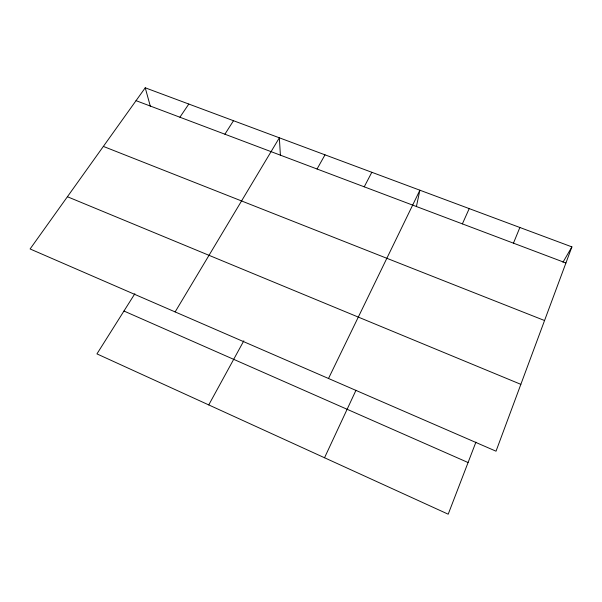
<?xml version="1.0" encoding="UTF-8"?>
<svg xmlns="http://www.w3.org/2000/svg" width="602" height="602" viewBox="0 0 602 602"><rect width="100%" height="100%" fill="white"/><g stroke="black" fill="none" stroke-linecap="round" stroke-linejoin="round"><path stroke-width="0.9" d="M416.388 206.629L419.887 190.209L328.511 378.485M571.9 246.888L496.025 451.199L30.1 248.965L145.232 87.802L571.9 246.888L562.96 262.269M475.919 442.131L448.204 514.198L96.945 353.893L134.863 293.723M513.453 243.163L519.872 227.488M462.381 223.876L469.214 208.601M324.531 457.761L355.978 390.277M364.233 186.816L371.833 172.292M208.751 404.92L243.825 340.807M317.051 169.004L325.005 154.834M175.137 311.919L279.351 137.813L280.419 155.579M224.9 134.208L233.501 120.716M179.908 117.217L188.81 104.048M136.044 100.662L565.925 262.976M103.356 146.414L544.554 320.527M67.416 196.734L520.85 384.347M123.959 311.031L468.07 462.532M145.232 87.802L150.372 106.381"/></g></svg>
